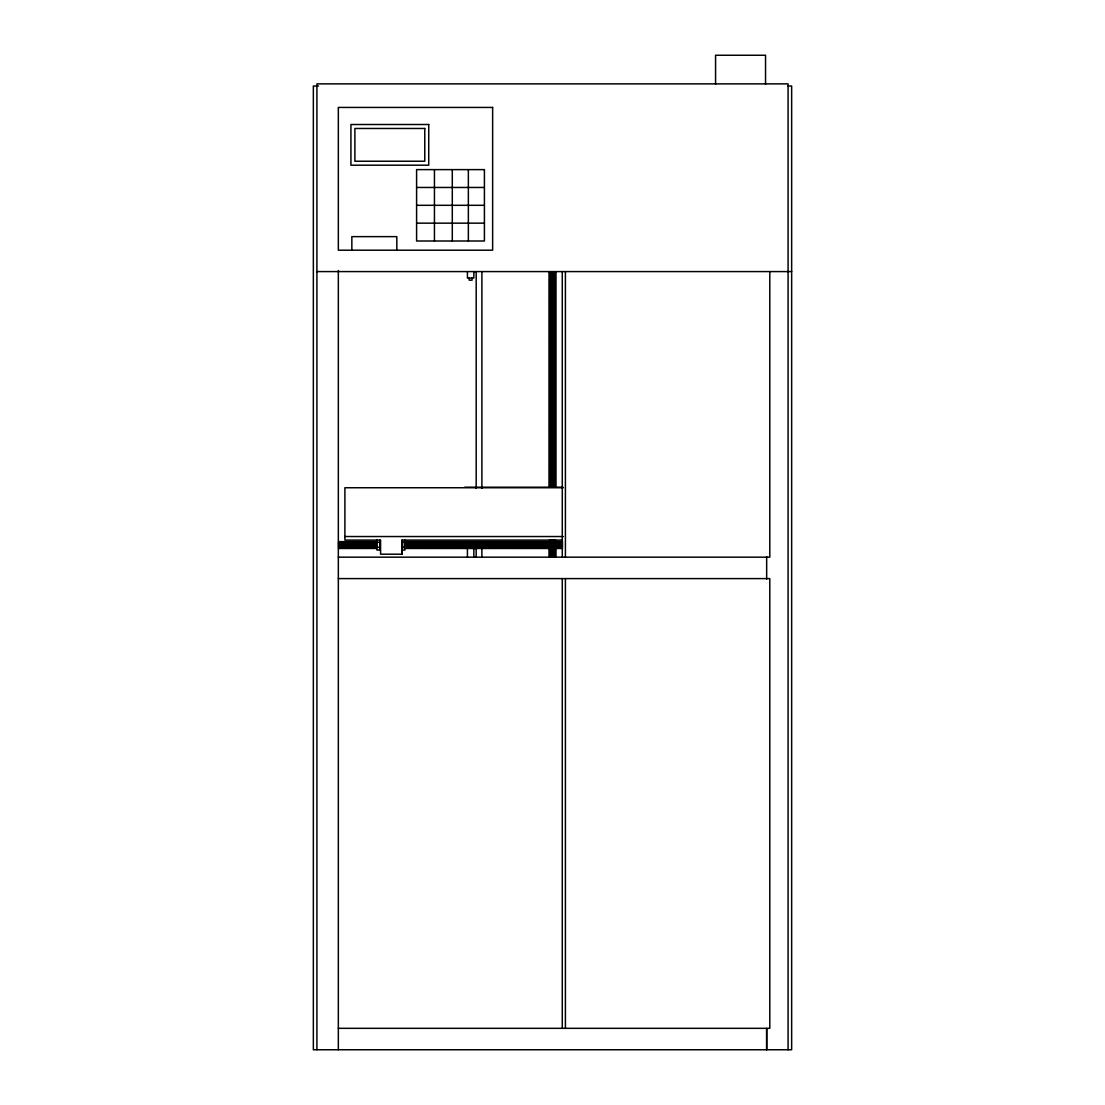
<?xml version="1.0" encoding="UTF-8"?>
<svg xmlns="http://www.w3.org/2000/svg" width="1105" height="1105" viewBox="0 0 1105 1105"><rect width="100%" height="100%" fill="white"/><g stroke="black" fill="none" stroke-linecap="round" stroke-linejoin="round"><path stroke-width="1.5" d="M563.357 487.747L344.898 487.747L344.898 540.069L380.59 540.069L380.59 554.199L401.999 554.199L401.999 540.069L562.445 540.069M766.663 1028.327L766.663 1049.75L766.663 1029.059M318.53 86.01L313.35 86.01L313.35 1049.75L791.65 1049.75L791.65 86.01L788.086 86.01M416.599 187.463L484.418 187.463M416.599 205.309L484.418 205.309M416.599 223.155L484.418 223.155M316.914 271.581L791.65 271.581M548.936 272.079L556.064 272.079M550.041 272.631L554.959 272.631M548.936 273.197L556.064 273.197M550.041 273.75L554.959 273.75M548.936 274.302L556.064 274.302M550.041 274.869L554.959 274.869M548.936 275.421L556.064 275.421M550.041 275.974L554.959 275.974M548.936 276.54L556.064 276.54M550.041 277.093L554.959 277.093M548.936 277.645L556.064 277.645M550.041 278.198L554.959 278.198M548.936 278.764L556.064 278.764M550.041 279.316L554.959 279.316M548.936 279.869L556.064 279.869M550.041 280.435L554.959 280.435M548.936 280.988L556.064 280.988M550.041 281.54L554.959 281.54M548.936 282.107L556.064 282.107M550.041 282.659L554.959 282.659M548.936 283.212L556.064 283.212M550.041 283.778L554.959 283.778M548.936 284.33L556.064 284.33M550.041 284.883L554.959 284.883M548.936 285.449L556.064 285.449M550.041 286.002L554.89 286.002M548.936 286.554L556.064 286.554M550.041 287.12L554.89 287.12M548.936 287.673L556.064 287.673M550.041 288.225L554.89 288.225M548.936 288.778L556.064 288.778M550.124 289.344L554.89 289.344M548.936 289.897L556.064 289.897M550.124 290.449L554.89 290.449M548.936 291.016L556.064 291.016M550.124 291.568L554.89 291.568M548.936 292.121L556.064 292.121M550.124 292.687L554.89 292.687M548.936 293.239L556.064 293.239M550.124 293.792L554.89 293.792M548.936 294.358L556.064 294.358M550.124 294.911L554.89 294.911M548.936 295.463L556.064 295.463M550.124 296.029L554.89 296.029M548.936 296.582L556.064 296.582M550.124 297.135L554.89 297.135M548.936 297.687L556.064 297.687M550.124 298.253L554.89 298.253M548.936 298.806L556.064 298.806M550.124 299.358L554.89 299.358M548.936 299.925L556.064 299.925M550.124 300.477L554.89 300.477M548.936 301.03L556.064 301.03M550.124 301.596L554.89 301.596M548.936 302.148L556.064 302.148M550.124 302.701L554.89 302.701M548.936 303.267L556.064 303.267M550.124 303.82L554.89 303.82M548.936 304.372L556.064 304.372M550.124 304.939L554.89 304.939M548.936 305.491L556.064 305.491M550.124 306.044L554.89 306.044M548.936 306.596L556.064 306.596M550.124 307.162L554.89 307.162M548.936 307.715L556.064 307.715M550.124 308.267L554.89 308.267M548.936 308.834L556.064 308.834M550.124 309.386L554.89 309.386M548.936 309.939L556.064 309.939M550.124 310.505L554.89 310.505M548.936 311.058L556.064 311.058M550.124 311.61L554.89 311.61M548.936 312.176L556.064 312.176M550.124 312.729L554.89 312.729M548.936 313.281L556.064 313.281M550.124 313.848L554.89 313.848M548.936 314.4L556.064 314.4M550.124 314.953L554.89 314.953M548.936 315.505L556.064 315.505M550.124 316.071L554.89 316.071M548.936 316.624L556.064 316.624M550.124 317.176L554.89 317.176M548.936 317.743L556.064 317.743M550.124 318.295L554.89 318.295M548.936 318.848L556.064 318.848M550.124 319.414L554.89 319.414M548.936 319.967L556.064 319.967M550.124 320.519L554.89 320.519M548.936 321.085L556.064 321.085M550.124 321.638L554.89 321.638M548.936 322.19L556.064 322.19M550.124 322.757L554.89 322.757M548.936 323.309L556.064 323.309M550.124 323.862L554.89 323.862M548.936 324.414L556.064 324.414M550.124 324.981L554.89 324.981M548.936 325.533L556.064 325.533M550.124 326.086L554.89 326.086M548.936 326.652L556.064 326.652M550.124 327.204L554.89 327.204M548.936 327.757L556.064 327.757M550.124 328.323L554.89 328.323M548.936 328.876L556.064 328.876M550.124 329.428L554.89 329.428M548.936 329.994L556.064 329.994M550.124 330.547L554.89 330.547M548.936 331.099L556.064 331.099M550.124 331.666L554.89 331.666M548.936 332.218L556.064 332.218M550.124 332.771L554.89 332.771M548.936 333.323L556.064 333.323M550.041 333.89L554.89 333.89M548.936 334.442L556.064 334.442M550.041 334.995L554.89 334.995M548.936 335.561L556.064 335.561M550.041 336.113L554.89 336.113M548.936 336.666L556.064 336.666M550.041 337.232L554.959 337.232M548.936 337.785L556.064 337.785M550.041 338.337L554.959 338.337M548.936 338.904L556.064 338.904M550.041 339.456L554.959 339.456M548.936 340.009L556.064 340.009M550.041 340.575L554.959 340.575M548.936 341.127L556.064 341.127M550.041 341.68L554.959 341.68M548.936 342.246L556.064 342.246M550.041 342.799L554.959 342.799M548.936 343.351L556.064 343.351M550.041 343.904L554.959 343.904M548.936 344.47L556.064 344.47M550.041 345.022L554.959 345.022M548.936 345.575L556.064 345.575M550.041 346.141L554.959 346.141M548.936 346.694L556.064 346.694M550.041 347.246L554.959 347.246M548.936 347.813L556.064 347.813M550.041 348.365L554.959 348.365M548.936 348.918L556.064 348.918M550.041 349.484L554.959 349.484M548.936 350.036L556.064 350.036M550.041 350.589L554.959 350.589M548.936 351.155L556.064 351.155M550.041 351.708L554.959 351.708M548.936 352.26L556.064 352.26M550.041 352.813L554.959 352.813M548.936 353.379L556.064 353.379M550.041 353.932L554.959 353.932M548.936 354.484L556.064 354.484M550.041 355.05L554.959 355.05M548.936 355.603L556.064 355.603M550.041 356.155L554.959 356.155M548.936 356.722L556.064 356.722M550.041 357.274L554.959 357.274M548.936 357.827L556.064 357.827M550.041 358.393L554.959 358.393M548.936 358.945L556.064 358.945M550.041 359.498L554.959 359.498M548.936 360.064L556.064 360.064M550.041 360.617L554.959 360.617M548.936 361.169L556.064 361.169M550.041 361.722L554.959 361.722M548.936 362.288L556.064 362.288M550.041 362.841L554.959 362.841M548.936 363.393L556.064 363.393M550.041 363.959L554.959 363.959M548.936 364.512L556.064 364.512M550.041 365.064L554.959 365.064M548.936 365.631L556.064 365.631M550.041 366.183L554.959 366.183M548.936 366.736L556.064 366.736M550.041 367.302L554.959 367.302M548.936 367.855L556.064 367.855M550.041 368.407L554.959 368.407M548.936 368.973L556.064 368.973M550.041 369.526L554.959 369.526M548.936 370.078L556.064 370.078M550.041 370.631L554.959 370.631M548.936 371.197L556.064 371.197M550.041 371.75L554.959 371.75M548.936 372.302L556.064 372.302M550.041 372.868L554.959 372.868M548.936 373.421L556.064 373.421M550.041 373.973L554.959 373.973M548.936 374.54L556.064 374.54M550.041 375.092L554.959 375.092M548.936 375.645L556.064 375.645M550.041 376.211L554.959 376.211M548.936 376.764L556.064 376.764M550.041 377.316L554.959 377.316M548.936 377.882L556.064 377.882M550.041 378.435L554.959 378.435M548.936 378.987L556.064 378.987M550.041 379.54L554.959 379.54M548.936 380.106L556.064 380.106M550.041 380.659L554.959 380.659M548.936 381.211L556.064 381.211M550.041 381.777L554.959 381.777M548.936 382.33L556.064 382.33M550.041 382.882L554.959 382.882M548.936 383.449L556.064 383.449M550.041 384.001L554.959 384.001M548.936 384.554L556.064 384.554M550.041 385.12L554.959 385.12M548.936 385.673L556.064 385.673M550.041 386.225L554.959 386.225M548.936 386.791L556.064 386.791M550.041 387.344L554.959 387.344M548.936 387.896L556.064 387.896M550.041 388.449L554.959 388.449M548.936 389.015L556.064 389.015M550.041 389.568L554.959 389.568M548.936 390.12L556.064 390.12M550.041 390.687L554.959 390.687M548.936 391.239L556.064 391.239M550.041 391.792L554.959 391.792M548.936 392.358L556.064 392.358M550.041 392.91L554.959 392.91M548.936 393.463L556.064 393.463M550.041 394.029L554.959 394.029M548.936 394.582L556.064 394.582M550.041 395.134L554.959 395.134M548.936 395.701L556.064 395.701M550.041 396.253L554.959 396.253M548.936 396.805L556.064 396.805M550.041 397.372L554.959 397.372M548.936 397.924L556.064 397.924M550.041 398.477L554.959 398.477M548.936 399.029L556.064 399.029M550.041 399.596L554.959 399.596M548.936 400.148L556.064 400.148M550.041 400.701L554.959 400.701M548.936 401.267L556.064 401.267M550.041 401.819L554.959 401.819M548.936 402.372L556.064 402.372M550.041 402.938L554.959 402.938M548.936 403.491L556.064 403.491M550.041 404.043L554.959 404.043M548.936 404.61L556.064 404.61M550.041 405.162L554.959 405.162M548.936 405.715L556.064 405.715M550.041 406.281L554.959 406.281M548.936 406.833L556.064 406.833M550.041 407.386L554.959 407.386M548.936 407.938L556.064 407.938M550.041 408.505L554.959 408.505M548.936 409.057L556.064 409.057M550.041 409.61L554.959 409.61M548.936 410.176L556.064 410.176M550.041 410.729L554.959 410.729M548.936 411.281L556.064 411.281M550.041 411.847L554.959 411.847M548.936 412.4L556.064 412.4M550.041 412.952L554.959 412.952M548.936 413.519L556.064 413.519M550.041 414.071L554.959 414.071M548.936 414.624L556.064 414.624M550.041 415.19L554.959 415.19M548.936 415.742L556.064 415.742M550.041 416.295L554.959 416.295M548.936 416.847L556.064 416.847M550.041 417.414L554.959 417.414M548.936 417.966L556.064 417.966M550.041 418.519L554.959 418.519M548.936 419.085L556.064 419.085M550.041 419.638L554.959 419.638M548.936 420.19L556.064 420.19M550.041 420.756L554.959 420.756M548.936 421.309L556.064 421.309M550.041 421.861L554.959 421.861M548.936 422.428L556.064 422.428M550.041 422.98L554.959 422.98M548.936 423.533L556.064 423.533M550.041 424.099L554.959 424.099M548.936 424.651L556.064 424.651M550.041 425.204L554.959 425.204M548.936 425.757L556.064 425.757M550.041 426.323L554.959 426.323M548.936 426.875L556.064 426.875M550.041 427.428L554.959 427.428M548.936 427.994L556.064 427.994M550.041 428.547L554.89 428.547M548.936 429.099L556.064 429.099M550.041 429.665L554.89 429.665M548.936 430.218L556.064 430.218M550.124 430.77L554.89 430.77M548.936 431.337L556.064 431.337M550.124 431.889L554.89 431.889M548.936 432.442L556.064 432.442M550.124 433.008L554.89 433.008M548.936 433.561L556.064 433.561M550.124 434.113L554.89 434.113M548.936 434.666L556.064 434.666M550.124 435.232L554.89 435.232M548.936 435.784L556.064 435.784M550.124 436.337L554.89 436.337M548.936 436.903L556.064 436.903M550.124 437.456L554.89 437.456M548.936 438.008L556.064 438.008M550.124 438.575L554.89 438.575M548.936 439.127L556.064 439.127M550.124 439.68L554.89 439.68M548.936 440.246L556.064 440.246M550.124 440.798L554.89 440.798M548.936 441.351L556.064 441.351M550.124 441.917L554.89 441.917M548.936 442.47L556.064 442.47M550.124 443.022L554.89 443.022M548.936 443.575L556.064 443.575M550.124 444.141L554.89 444.141M548.936 444.693L556.064 444.693M550.124 445.246L554.89 445.246M548.936 445.812L556.064 445.812M550.124 446.365L554.89 446.365M548.936 446.917L556.064 446.917M550.124 447.484L554.89 447.484M548.936 448.036L556.064 448.036M550.124 448.589L554.89 448.589M548.936 449.155L556.064 449.155M550.124 449.707L554.89 449.707M548.936 450.26L556.064 450.26M550.124 450.826L554.89 450.826M548.936 451.379L556.064 451.379M550.124 451.931L554.89 451.931M548.936 452.498L556.064 452.498M550.124 453.05L554.89 453.05M548.936 453.603L556.064 453.603M550.124 454.155L554.89 454.155M548.936 454.721L556.064 454.721M550.124 455.274L554.89 455.274M548.936 455.826L556.064 455.826M550.124 456.393L554.89 456.393M548.936 456.945L556.064 456.945M550.124 457.498L554.89 457.498M548.936 458.064L556.064 458.064M550.124 458.616L554.89 458.616M548.936 459.169L556.064 459.169M550.124 459.735L554.89 459.735M548.936 460.288L556.064 460.288M550.124 460.84L554.89 460.84M548.936 461.407L556.064 461.407M550.124 461.959L554.89 461.959M548.936 462.512L556.064 462.512M550.124 463.064L554.89 463.064M548.936 463.63L556.064 463.63M550.124 464.183L554.89 464.183M548.936 464.735L556.064 464.735M550.124 465.302L554.89 465.302M548.936 465.854L556.064 465.854M550.124 466.407L554.89 466.407M548.936 466.973L556.064 466.973M550.124 467.526L554.89 467.526M548.936 468.078L556.064 468.078M550.124 468.644L554.89 468.644M548.936 469.197L556.064 469.197M550.124 469.749L554.89 469.749M548.936 470.316L556.064 470.316M550.124 470.868L554.89 470.868M548.936 471.421L556.064 471.421M550.124 471.973L554.89 471.973M548.936 472.539L556.064 472.539M550.124 473.092L554.89 473.092M548.936 473.644L556.064 473.644M550.124 474.211L554.89 474.211M548.936 474.763L556.064 474.763M550.124 475.316L554.89 475.316M548.936 475.882L556.064 475.882M550.041 476.435L554.89 476.435M548.936 476.987L556.064 476.987M550.041 477.553L554.89 477.553M548.936 478.106L556.064 478.106M550.041 478.658L554.89 478.658M548.936 479.225L556.064 479.225M550.041 479.777L554.959 479.777M548.936 480.33L556.064 480.33M550.041 480.882L554.959 480.882M548.936 481.449L556.064 481.449M550.041 482.001L554.959 482.001M548.936 482.554L556.064 482.554M550.041 483.12L554.959 483.12M548.936 483.672L556.064 483.672M550.041 484.225L554.959 484.225M548.936 484.791L556.064 484.791M550.041 485.344L554.959 485.344M548.936 485.896L556.064 485.896M550.041 486.462L554.959 486.462M548.936 487.015L556.064 487.015M464.763 487.208L562.901 487.208M344.898 536.533L563.357 536.533M550.041 539.917L550.773 539.917M554.227 539.917L554.959 539.917M548.936 540.469L556.064 540.469M550.041 541.022L554.959 541.022M548.936 541.588L556.064 541.588M550.041 542.141L554.959 542.141M376.957 542.251L379.816 542.251M401.999 542.251L404.858 542.251M548.936 542.693L556.064 542.693M376.957 547.237L379.816 547.237M401.999 547.237L404.858 547.237M550.041 547.707L550.773 547.707M554.227 547.707L554.959 547.707M548.936 548.26L556.064 548.26M550.041 548.826L554.959 548.826M548.936 549.378L556.064 549.378M550.041 549.931L554.959 549.931M401.999 550.055L404.858 550.055L404.858 540.096M548.936 550.497L556.064 550.497M550.041 551.05L554.959 551.05M548.936 551.602L556.064 551.602M550.041 552.168L554.959 552.168M548.936 552.721L556.064 552.721M550.041 553.274L554.959 553.274M548.936 553.84L556.064 553.84M550.041 554.392L554.959 554.392M548.936 554.945L556.064 554.945M550.041 555.497L554.959 555.497M548.936 556.064L556.064 556.064M550.041 556.616L554.959 556.616M338.337 557.169L769.798 557.169L769.798 271.623M338.337 578.592L769.798 578.592L769.798 1028.327L338.337 1028.327M788.086 1049.75L788.086 83.87L316.914 83.87L316.914 1049.75M766.663 556.671L766.663 579.089M765.544 84.242L765.544 55.25L715.57 55.25L715.57 84.242M565.415 271.623L565.415 557.169M565.415 578.592L565.415 1028.327M562.459 541.519L562.459 548.619M562.279 271.623L562.279 557.169M562.279 578.592L562.279 1028.327M561.893 542.624L561.893 547.528M561.34 541.519L561.34 548.619M560.788 542.624L560.788 547.528M560.221 541.519L560.221 548.619M559.669 542.624L559.669 547.528M559.116 541.519L559.116 548.619M558.55 542.624L558.55 547.528M557.997 541.519L557.997 548.619M557.445 542.624L557.445 547.528M556.879 541.519L556.879 548.619M556.326 542.624L556.326 547.528M555.774 541.519L555.774 548.619M555.207 542.624L555.207 547.528M554.655 541.519L554.655 548.619M554.102 542.624L554.102 547.528M553.55 541.519L553.55 548.619M552.983 542.624L552.983 547.528M552.431 541.519L552.431 548.619M551.878 542.624L551.878 547.528M551.312 541.519L551.312 548.619M550.76 542.624L550.76 547.528M550.207 541.519L550.207 548.619M549.641 542.624L549.641 547.528M549.088 541.519L549.088 548.619M548.536 542.624L548.536 547.528M547.97 541.519L547.97 548.619M547.417 542.624L547.417 547.528M546.865 541.519L546.865 548.619M546.298 542.624L546.298 547.528M545.746 541.519L545.746 548.619M545.193 542.624L545.193 547.528M544.641 541.519L544.641 548.619M544.074 542.624L544.074 547.528M543.522 541.519L543.522 548.619M542.969 542.624L542.969 547.528M542.403 541.519L542.403 548.619M541.851 542.624L541.851 547.528M541.298 541.519L541.298 548.619M540.732 542.624L540.732 547.528M540.179 541.519L540.179 548.619M539.627 542.624L539.627 547.528M539.06 541.519L539.06 548.619M538.508 542.624L538.508 547.528M537.955 541.519L537.955 548.619M537.389 542.624L537.389 547.528M536.837 541.519L536.837 548.619M536.284 542.624L536.284 547.528M535.732 541.519L535.732 548.619M535.165 542.624L535.165 547.528M534.613 541.519L534.613 548.619M534.06 542.624L534.06 547.528M533.494 541.519L533.494 548.619M532.942 542.624L532.942 547.528M532.389 541.519L532.389 548.619M531.823 542.624L531.823 547.528M531.27 541.519L531.27 548.619M530.718 542.624L530.718 547.528M530.151 541.519L530.151 548.619M529.599 542.624L529.599 547.528M529.046 541.519L529.046 548.619M528.48 542.624L528.48 547.528M527.928 541.519L527.928 548.619M527.375 542.624L527.375 547.528M526.823 541.519L526.823 548.619M526.256 542.624L526.256 547.528M525.704 541.519L525.704 548.619M525.151 542.624L525.151 547.528M524.585 541.519L524.585 548.619M524.032 542.624L524.032 547.376M523.48 541.519L523.48 548.619M522.914 542.624L522.914 547.376M522.361 541.519L522.361 548.619M521.809 542.624L521.809 547.376M521.242 541.519L521.242 548.619M520.69 542.624L520.69 547.376M520.137 541.519L520.137 548.619M519.571 542.624L519.571 547.376M519.019 541.519L519.019 548.619M518.466 542.624L518.466 547.376M517.9 541.519L517.9 548.619M517.347 542.624L517.347 547.376M516.795 541.519L516.795 548.619M516.242 542.624L516.242 547.376M515.676 541.519L515.676 548.619M515.123 542.624L515.123 547.376M514.571 541.519L514.571 548.619M514.005 542.624L514.005 547.376M513.452 541.519L513.452 548.619M512.9 542.624L512.9 547.376M512.333 541.519L512.333 548.619M511.781 542.624L511.781 547.376M511.228 541.519L511.228 548.619M510.662 542.624L510.662 547.376M510.109 541.519L510.109 548.619M509.557 542.624L509.557 547.376M508.991 541.519L508.991 548.619M508.438 542.624L508.438 547.376M507.886 541.519L507.886 548.619M507.333 542.624L507.333 547.376M506.767 541.519L506.767 548.619M506.214 542.624L506.214 547.376M505.662 541.519L505.662 548.619M505.096 542.624L505.096 547.376M504.543 541.519L504.543 548.619M503.991 542.624L503.991 547.376M503.424 541.519L503.424 548.619M502.872 542.638L502.872 547.376M502.319 541.519L502.319 548.619M501.753 542.638L501.753 547.376M501.2 541.519L501.2 548.619M500.648 542.638L500.648 547.376M500.082 541.519L500.082 548.619M499.529 542.638L499.529 547.376M498.977 541.519L498.977 548.619M498.424 542.638L498.424 547.376M497.858 541.519L497.858 548.619M497.305 542.638L497.305 547.376M496.753 541.519L496.753 548.619M496.186 542.638L496.186 547.376M495.634 541.519L495.634 548.619M495.081 542.638L495.081 547.376M494.515 541.519L494.515 548.619M493.963 542.638L493.963 547.376M493.41 541.519L493.41 548.619M492.844 542.638L492.844 547.376M492.291 541.519L492.291 548.619M491.739 542.638L491.739 547.376M491.173 541.519L491.173 548.619M490.62 542.638L490.62 547.376M490.068 541.519L490.068 548.619M489.515 542.638L489.515 547.376M488.949 541.519L488.949 548.619M488.396 542.638L488.396 547.376M487.844 541.519L487.844 548.619M487.277 542.638L487.277 547.376M486.725 541.519L486.725 548.619M486.172 542.638L486.172 547.376M485.606 541.519L485.606 548.619M485.054 542.638L485.054 547.376M484.501 541.519L484.501 548.619M483.935 542.638L483.935 547.376M483.382 541.519L483.382 548.619M482.83 542.638L482.83 547.376M482.263 541.519L482.263 548.619M481.891 271.623L481.891 488.369M481.891 546.851L481.891 557.169M481.711 542.638L481.711 547.376M481.158 541.519L481.158 548.619M480.606 542.638L480.606 547.376M480.04 541.519L480.04 548.619M479.487 542.638L479.487 547.376M478.935 541.519L478.935 548.619M478.368 542.638L478.368 547.376M477.816 541.519L477.816 548.619M477.263 542.624L477.263 547.376M476.697 541.519L476.697 548.619M476.186 271.623L476.186 488.369M476.145 542.624L476.186 557.169M475.592 541.519L475.592 548.619M475.026 542.624L475.026 547.376M474.473 541.519L474.473 548.619M473.921 542.624L473.921 547.376M473.852 271.858L473.852 278.046L467.429 278.046L467.429 271.858M473.852 557.169L473.852 547.887L467.429 547.887L467.429 557.169M473.354 541.519L473.354 548.619M472.802 542.624L472.802 547.376M472.249 541.519L472.249 548.619M472.07 278.046L472.07 280.187L469.197 280.187L469.197 278.046M471.697 542.624L471.697 547.376M471.131 541.519L471.131 548.619M470.578 542.624L470.578 547.376M470.026 541.519L470.026 548.619M469.459 542.624L469.459 547.376M468.907 541.519L468.907 548.619M468.354 169.618L468.354 241M468.354 542.624L468.354 547.376M467.788 541.519L467.788 548.619M467.235 542.624L467.235 547.376M466.683 541.519L466.683 548.619M466.117 542.624L466.117 547.376M465.564 541.519L465.564 548.619M465.012 542.624L465.012 547.376M464.445 541.519L464.445 548.619M463.893 542.624L463.893 547.376M463.34 541.519L463.34 548.619M462.774 542.624L462.774 547.376M462.221 541.519L462.221 548.619M461.669 542.624L461.669 547.376M461.116 541.519L461.116 548.619M460.55 542.624L460.55 547.376M459.998 541.519L459.998 548.619M459.445 542.624L459.445 547.376M458.879 541.519L458.879 548.619M458.326 542.624L458.326 547.376M457.774 541.519L457.774 548.619M457.208 542.624L457.208 547.376M456.655 541.519L456.655 548.619M456.103 542.624L456.103 547.528M455.536 541.519L455.536 548.619M454.984 542.624L454.984 547.528M454.431 541.519L454.431 548.619M453.865 542.624L453.865 547.528M453.312 541.519L453.312 548.619M452.76 542.624L452.76 547.528M452.29 169.618L452.29 241M452.207 541.519L452.207 548.619M451.641 542.624L451.641 547.528M451.089 541.519L451.089 548.619M450.536 542.624L450.536 547.528M449.97 541.519L449.97 548.619M449.417 542.624L449.417 547.528M448.865 541.519L448.865 548.619M448.299 542.624L448.299 547.528M447.746 541.519L447.746 548.619M447.194 542.624L447.194 547.528M446.627 541.519L446.627 548.619M446.075 542.624L446.075 547.528M445.522 541.519L445.522 548.619M444.956 542.624L444.956 547.528M444.403 541.519L444.403 548.619M443.851 542.624L443.851 547.528M443.298 541.519L443.298 548.619M442.732 542.624L442.732 547.528M442.18 541.519L442.18 548.619M441.627 542.624L441.627 547.528M441.061 541.519L441.061 548.619M440.508 542.624L440.508 547.528M439.956 541.519L439.956 548.619M439.389 542.624L439.389 547.528M438.837 541.519L438.837 548.619M438.284 542.624L438.284 547.528M437.718 541.519L437.718 548.619M437.166 542.624L437.166 547.528M436.613 541.519L436.613 548.619M436.047 542.624L436.047 547.528M435.494 541.519L435.494 548.619M434.942 542.624L434.942 547.528M434.445 169.618L434.445 241M434.389 541.519L434.389 548.619M433.823 542.624L433.823 547.528M433.271 541.519L433.271 548.619M432.718 542.624L432.718 547.528M432.152 541.519L432.152 548.619M431.599 542.624L431.599 547.528M431.047 541.519L431.047 548.619M430.48 542.624L430.48 547.528M429.928 541.519L429.928 548.619M429.375 542.624L429.375 547.528M428.809 541.519L428.809 548.619M428.257 542.624L428.257 547.528M427.704 541.519L427.704 548.619M427.138 542.624L427.138 547.528M426.585 541.519L426.585 548.619M426.033 542.624L426.033 547.528M425.48 541.519L425.48 548.619M424.914 542.624L424.914 547.528M424.361 541.519L424.361 548.619M423.809 542.624L423.809 547.528M423.243 541.519L423.243 548.619M422.69 542.624L422.69 547.528M422.138 541.519L422.138 548.619M421.571 542.624L421.571 547.528M421.019 541.519L421.019 548.619M420.466 542.624L420.466 547.528M419.9 541.519L419.9 548.619M419.348 542.624L419.348 547.528M418.795 541.519L418.795 548.619M418.229 542.624L418.229 547.528M417.676 541.519L417.676 548.619M417.124 542.624L417.124 547.528M416.571 541.519L416.571 548.619M416.005 542.624L416.005 547.528M415.452 541.519L415.452 548.619M414.9 542.624L414.9 547.528M414.334 541.519L414.334 548.619M413.781 542.624L413.781 547.528M413.229 541.519L413.229 548.619M412.662 542.624L412.662 547.528M412.11 541.519L412.11 548.619M411.557 542.624L411.557 547.528M410.991 541.519L410.991 548.619M410.438 542.624L410.438 547.528M409.886 541.519L409.886 548.619M409.32 542.624L409.32 547.528M408.767 541.519L408.767 548.619M408.215 542.624L408.215 547.528M407.648 541.519L407.648 548.619M407.096 542.624L407.096 547.528M406.543 541.519L406.543 548.619M405.991 542.624L405.991 547.528M405.425 541.519L405.425 548.619M404.32 541.519L404.32 548.619M401.999 540.096L401.999 554.199M396.819 250.2L396.819 236.636L351.846 236.636L351.846 250.2M379.816 540.096L379.816 550.055L376.957 550.055L376.957 540.096M376.474 541.519L376.474 548.619M375.921 542.624L375.921 547.376M375.355 541.519L375.355 548.619M374.802 542.624L374.802 547.376M374.25 541.519L374.25 548.619M373.683 542.624L373.683 547.376M373.131 541.519L373.131 548.619M372.578 542.624L372.578 547.376M372.012 541.519L372.012 548.619M371.46 542.624L371.46 547.376M370.907 541.519L370.907 548.619M370.355 542.624L370.355 547.376M369.788 541.519L369.788 548.619M369.236 542.624L369.236 547.376M368.683 541.519L368.683 548.619M368.117 542.624L368.117 547.376M367.564 541.519L367.564 548.619M367.012 542.624L367.012 547.376M366.446 541.519L366.446 548.619M365.893 542.624L365.893 547.376M365.341 541.519L365.341 548.619M364.774 542.624L364.774 547.376M364.222 541.519L364.222 548.619M363.669 542.624L363.669 547.376M363.103 541.519L363.103 548.619M362.551 542.624L362.551 547.376M361.998 541.519L361.998 548.619M361.446 542.624L361.446 547.376M360.879 541.519L360.879 548.619M360.327 542.638L360.327 547.376M359.774 541.519L359.774 548.619M359.208 542.638L359.208 547.376M358.655 541.519L358.655 548.619M358.103 542.638L358.103 547.376M357.537 541.519L357.537 548.619M356.984 542.638L356.984 547.376M356.432 541.519L356.432 548.619M355.865 542.638L355.865 547.376M355.313 541.519L355.313 548.619M354.76 542.638L354.76 547.376M354.194 541.519L354.194 548.619M353.641 542.638L353.641 547.376M353.089 541.519L353.089 548.619M352.523 542.638L352.523 547.376M351.97 541.519L351.97 548.619M351.418 542.638L351.418 547.376M350.865 541.519L350.865 548.619M350.299 542.638L350.299 547.376M349.746 541.519L349.746 548.619M349.194 542.638L349.194 547.376M348.628 541.519L348.628 548.619M348.075 542.638L348.075 547.376M347.523 541.519L347.523 548.619M346.956 542.638L346.956 547.376M346.404 541.519L346.404 548.619M345.851 542.638L345.851 547.376M345.285 541.519L345.285 548.619M344.732 542.638L344.732 547.376M344.18 541.519L344.18 548.619M343.614 542.638L343.614 547.376M343.061 541.519L343.061 548.619M342.509 542.638L342.509 547.376M341.956 541.519L341.956 548.619M341.39 542.638L341.39 547.376M340.837 541.519L340.837 548.619M340.285 542.638L340.285 547.376M339.718 541.519L339.718 548.619M339.166 542.638L339.166 547.376M338.613 541.519L338.613 548.619M338.337 270.49L338.337 1049.75M492.637 107.434L338.337 107.434L338.337 250.2L492.637 250.2L492.637 107.434M428.74 124.506L350.92 124.506L350.92 165.197L428.74 165.197L428.74 124.506M424.776 128.47L354.885 128.47L354.885 161.233L424.776 161.233L424.776 128.47M484.418 169.618L416.599 169.618L416.599 241L484.418 241L484.418 169.618"/></g></svg>
